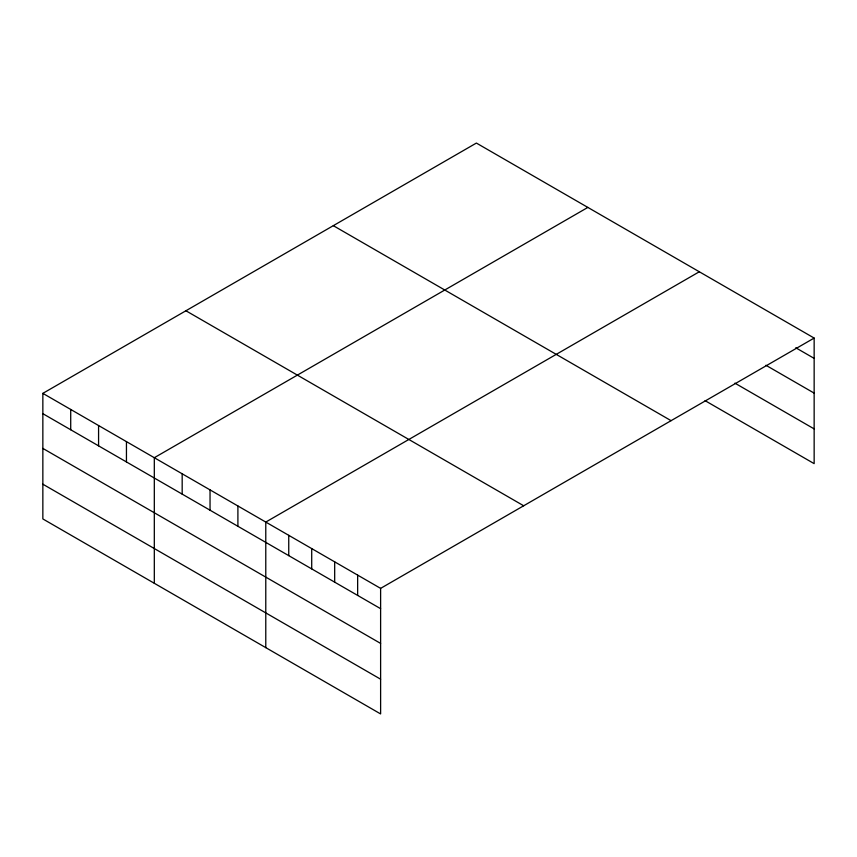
<?xml version="1.0" encoding="UTF-8"?>
<svg xmlns="http://www.w3.org/2000/svg" width="857" height="857" viewBox="0 0 857 857"><rect width="100%" height="100%" fill="white"/><g stroke="black" fill="none" stroke-linecap="round" stroke-linejoin="round"><path stroke-width="1.29" d="M814.15 338.065L380.615 588.373L380.615 713.935L42.85 518.935L42.85 393.363L476.385 143.065L814.15 338.065L814.15 463.637L705.054 400.648M587.848 207.415L154.314 457.713L154.314 583.285M699.312 271.765L265.777 522.074L265.777 647.635M795.778 347.771L814.15 358.376M765.922 365.264L814.15 393.106M734.91 383.154L814.15 428.896M333.319 225.67L671.085 420.669M185.915 310.77L523.681 505.769M42.85 393.363L380.615 588.373M42.85 413.674L380.615 608.674M42.85 448.404L380.615 643.414M42.85 484.194L380.615 679.194M357.648 575.111L357.648 595.411M334.68 561.849L334.68 582.149M311.712 548.587L311.712 568.898M288.745 535.325L288.745 555.636M237.903 505.984L237.903 526.284M210.04 489.893L210.04 510.194M182.177 473.803L182.177 494.114M126.45 441.634L126.45 461.934M98.576 425.543L98.576 445.844M70.713 409.453L70.713 429.753"/></g></svg>
